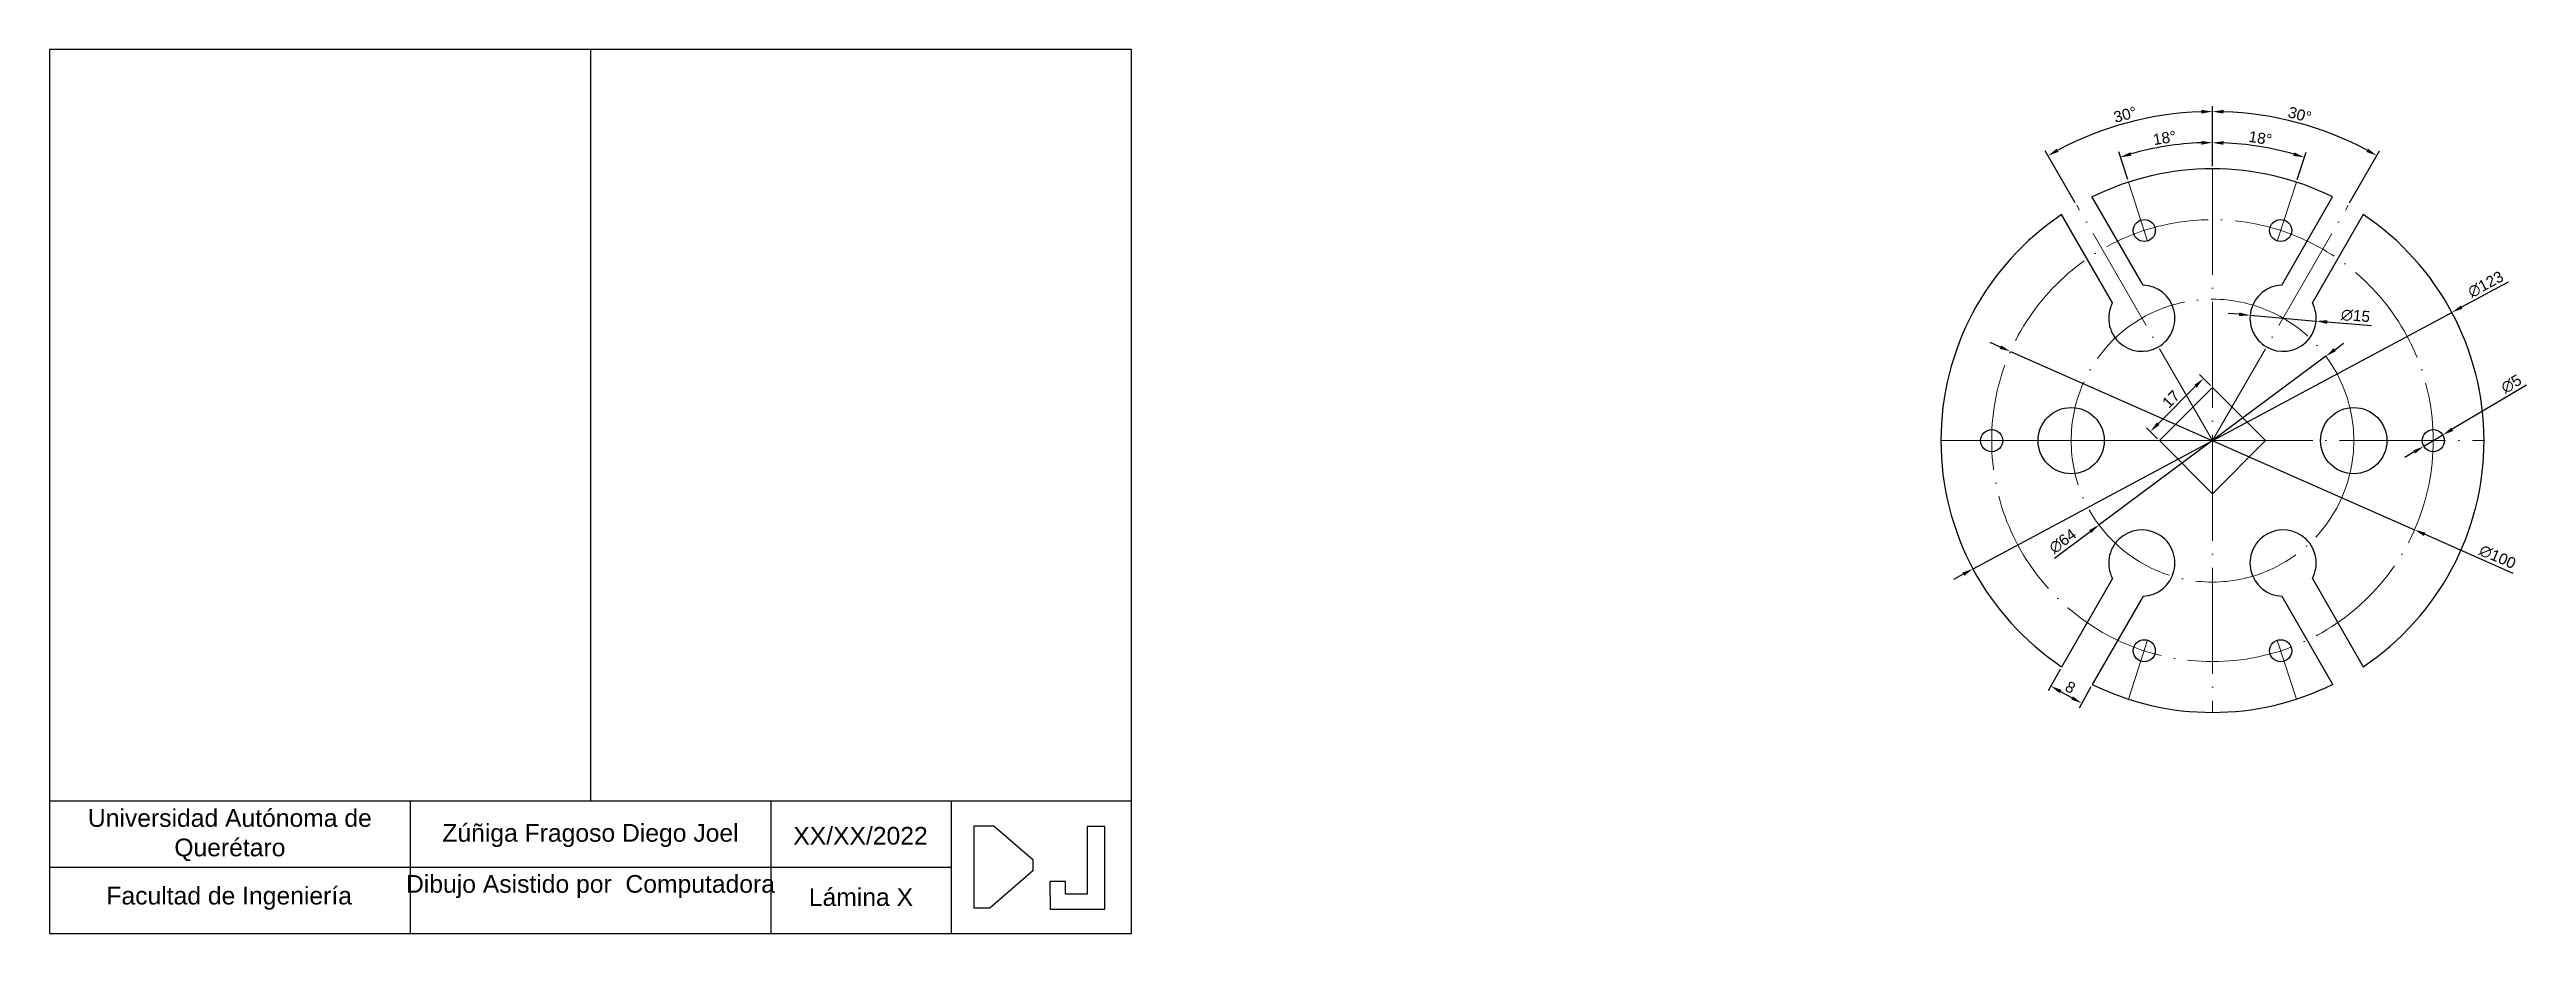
# Model space of a CAD drawing. Header units: centimetres. Extents: x 25 to 586, y 10 to 210.
import ezdxf

# ---------------------------------------------------------------- set-up
doc = ezdxf.new("R2010")
doc.units = ezdxf.units.CM
doc.header["$PDMODE"] = 35
doc.linetypes.add('ACAD_ISO04W100', pattern=[30, 24, -3, 0, -3])
for name, color, linetype, lineweight in [('Aux', 10, 'ACAD_ISO04W100', 18), ('Cotas', 90, 'Continuous', 25), ('Figura', 140, 'Continuous', 25), ('Marco', 30, 'Continuous', 30)]:
    doc.layers.add(name, color=color, linetype=linetype, lineweight=lineweight)
doc.styles.get("Standard").update_dxf_attribs({"font": 'arial.ttf'})
doc.dimstyles.new('ISO-25', dxfattribs={"dimtxt": 2.5, "dimasz": 2.5, "dimexe": 1.25, "dimexo": 0.625, "dimtad": 1, "dimtxsty": 'Standard', "dimcen": 2.5, "dimadec": 0, "dimazin": 0, "dimtfac": 1, "dimtmove": 0, "dimatfit": 3, "dimfxl": 1, "dimarcsym": 0})

# ---------------------------------------------------------------- blocks, each defined once
blk = doc.blocks.new('*D10')
at = {"layer": 'Cotas', "color": 0, "lineweight": -2, "transparency": 16777216}
for p, q in [((480.29, 69.7), (477.61, 64.87)), ((480.4, 64.75), (483.02, 63.29)), ((487.29, 65.81), (484.6, 60.98))]:
    blk.add_line(p, q, dxfattribs=at)
at = {"layer": 'Cotas', "color": 0, "transparency": 16777216}
for points in [[(480.6, 65.11), (480.2, 64.38), (478.21, 65.96)], [(483.23, 63.65), (482.82, 62.92), (485.21, 62.07)]]:
    blk.add_solid(points, dxfattribs=at)
at = {"layer": 'Defpoints', "color": 0, "transparency": 16777216}
for p in [(480.6, 70.25), (485.21, 62.07), (487.59, 66.36)]:
    blk.add_point(p, dxfattribs=at)
at = {"layer": 'Cotas', "color": 0, "transparency": 16777216, "insert": (482.64, 65.68), "char_height": 2.5, "attachment_point": 5, "rotation": 330.9325}
blk.add_mtext('8', dxfattribs=at)
blk = doc.blocks.new('*D11')
at = {"layer": 'Cotas', "color": 0, "lineweight": -2, "transparency": 16777216}
for p, q in [((581.81, 157.38), (571.23, 151.71)), ((460.59, 92.48), (569.03, 150.53)), ((458.39, 91.3), (456.18, 90.12))]:
    blk.add_line(p, q, dxfattribs=at)
at = {"layer": 'Cotas', "color": 0, "transparency": 16777216}
for points in [[(571.04, 152.08), (571.43, 151.35), (569.03, 150.53)], [(458.19, 91.67), (458.59, 90.93), (460.59, 92.48)]]:
    blk.add_solid(points, dxfattribs=at)
at = {"layer": 'Defpoints', "color": 0, "transparency": 16777216}
for p in [(569.03, 150.53), (460.59, 92.48)]:
    blk.add_point(p, dxfattribs=at)
at = {"layer": 'Cotas', "color": 0, "transparency": 16777216, "insert": (576.69, 156.87), "char_height": 2.5, "attachment_point": 5, "rotation": 28.1647}
blk.add_mtext('∅123', dxfattribs=at)
blk = doc.blocks.new('*D12')
at = {"layer": 'Cotas', "color": 0, "lineweight": -2, "transparency": 16777216}
for p, q in [((520.85, 150.09), (518.36, 150.31)), ((523.34, 149.87), (538.28, 148.56)), ((550.8, 147.47), (540.77, 148.35))]:
    blk.add_line(p, q, dxfattribs=at)
at = {"layer": 'Cotas', "color": 0, "transparency": 16777216}
for points in [[(520.89, 150.51), (520.81, 149.68), (523.34, 149.87)], [(540.81, 148.76), (540.74, 147.93), (538.28, 148.56)]]:
    blk.add_solid(points, dxfattribs=at)
at = {"layer": 'Defpoints', "color": 0, "transparency": 16777216}
for p in [(523.34, 149.87), (538.28, 148.56)]:
    blk.add_point(p, dxfattribs=at)
at = {"layer": 'Cotas', "color": 0, "transparency": 16777216, "insert": (547.21, 149.76), "char_height": 2.5, "attachment_point": 5, "rotation": 354.9915}
blk.add_mtext('∅15', dxfattribs=at)
blk = doc.blocks.new('*D13')
at = {"layer": 'Cotas', "color": 0, "lineweight": -2, "transparency": 16777216}
for p, q in [((585.92, 134.09), (569.11, 124.07)), ((560.52, 118.95), (558.37, 117.67)), ((562.66, 120.23), (566.96, 122.79))]:
    blk.add_line(p, q, dxfattribs=at)
at = {"layer": 'Cotas', "color": 0, "transparency": 16777216}
for points in [[(568.89, 124.42), (569.32, 123.71), (566.96, 122.79)], [(560.3, 119.3), (560.73, 118.59), (562.66, 120.23)]]:
    blk.add_solid(points, dxfattribs=at)
at = {"layer": 'Defpoints', "color": 0, "transparency": 16777216}
for p in [(562.66, 120.23), (566.96, 122.79)]:
    blk.add_point(p, dxfattribs=at)
at = {"layer": 'Cotas', "color": 0, "transparency": 16777216, "insert": (582.49, 134.34), "char_height": 2.5, "attachment_point": 5, "rotation": 30.8058}
blk.add_mtext('∅5', dxfattribs=at)
blk = doc.blocks.new('*D14')
at = {"layer": 'Cotas', "color": 0, "lineweight": -2, "transparency": 16777216}
for p, q in [((466.77, 142.69), (464.49, 143.7)), ((469.06, 141.68), (560.56, 101.33)), ((582.91, 91.48), (562.85, 100.33))]:
    blk.add_line(p, q, dxfattribs=at)
at = {"layer": 'Cotas', "color": 0, "transparency": 16777216}
for points in [[(466.94, 143.07), (466.61, 142.31), (469.06, 141.68)], [(563.02, 100.71), (562.68, 99.94), (560.56, 101.33)]]:
    blk.add_solid(points, dxfattribs=at)
at = {"layer": 'Defpoints', "color": 0, "transparency": 16777216}
for p in [(469.06, 141.68), (560.56, 101.33)]:
    blk.add_point(p, dxfattribs=at)
at = {"layer": 'Cotas', "color": 0, "transparency": 16777216, "insert": (579.37, 95.2), "char_height": 2.5, "attachment_point": 5, "rotation": 336.2059}
blk.add_mtext('∅100', dxfattribs=at)
blk = doc.blocks.new('*D15')
at = {"layer": 'Cotas', "color": 0, "lineweight": -2, "transparency": 16777216}
for p, q in [((514.37, 133.97), (511.87, 136.46)), ((510.99, 133.81), (502.5, 125.33)), ((502.35, 121.95), (499.85, 124.44))]:
    blk.add_line(p, q, dxfattribs=at)
at = {"layer": 'Cotas', "color": 0, "transparency": 16777216}
for points in [[(510.7, 134.11), (511.28, 133.52), (512.76, 135.58)], [(502.21, 125.62), (502.8, 125.03), (500.74, 123.56)]]:
    blk.add_solid(points, dxfattribs=at)
at = {"layer": 'Defpoints', "color": 0, "transparency": 16777216}
for p in [(514.81, 133.53), (500.74, 123.56), (502.79, 121.51)]:
    blk.add_point(p, dxfattribs=at)
at = {"layer": 'Cotas', "color": 0, "transparency": 16777216, "insert": (505.42, 130.9), "char_height": 2.5, "attachment_point": 5, "rotation": 45}
blk.add_mtext('17', dxfattribs=at)
blk = doc.blocks.new('*D16')
at = {"layer": 'Cotas', "color": 0, "lineweight": -2, "transparency": 16777216}
for p, q in [((514.81, 183.63), (514.81, 197.23)), ((483.75, 175.31), (476.95, 187.08))]:
    blk.add_line(p, q, dxfattribs=at)
blk.add_arc((514.81, 121.51), 74.47, 91.9235, 118.0765, dxfattribs=at)
at = {"layer": 'Cotas', "color": 0, "transparency": 16777216}
for points in [[(512.3, 196.35), (512.32, 195.52), (514.81, 195.98)], [(479.96, 186.85), (479.56, 187.58), (477.57, 186)]]:
    blk.add_solid(points, dxfattribs=at)
at = {"layer": 'Defpoints', "color": 0, "transparency": 16777216}
for p in [(501.88, 194.85), (514.81, 183.01), (484.06, 174.77), (514.81, 121.51), (514.81, 60.01)]:
    blk.add_point(p, dxfattribs=at)
at = {"layer": 'Cotas', "color": 0, "transparency": 16777216, "insert": (495.04, 195.28), "char_height": 2.5, "attachment_point": 5, "rotation": 15}
blk.add_mtext('30°', dxfattribs=at)
blk = doc.blocks.new('*D18')
at = {"layer": 'Cotas', "color": 0, "lineweight": -2, "transparency": 16777216}
for p, q in [((514.81, 183.63), (514.81, 197.22)), ((545.87, 175.31), (552.67, 187.08))]:
    blk.add_line(p, q, dxfattribs=at)
blk.add_arc((514.81, 121.51), 74.47, 61.9236, 88.0764, dxfattribs=at)
at = {"layer": 'Cotas', "color": 0, "transparency": 16777216}
for points in [[(517.3, 195.51), (517.32, 196.35), (514.81, 195.97)], [(550.06, 187.57), (549.66, 186.85), (552.04, 186)]]:
    blk.add_solid(points, dxfattribs=at)
at = {"layer": 'Defpoints', "color": 0, "transparency": 16777216}
for p in [(540.28, 191.48), (514.81, 183.01), (545.56, 174.77), (514.81, 121.51), (514.81, 60.01)]:
    blk.add_point(p, dxfattribs=at)
at = {"layer": 'Cotas', "color": 0, "transparency": 16777216, "insert": (534.58, 195.27), "char_height": 2.5, "attachment_point": 5, "rotation": 345}
blk.add_mtext('30°', dxfattribs=at)
blk = doc.blocks.new('*D19')
at = {"layer": 'Cotas', "color": 0, "lineweight": -2, "transparency": 16777216}
for p, q in [((495.61, 180.59), (493.58, 186.84)), ((514.81, 183.63), (514.81, 190.2))]:
    blk.add_line(p, q, dxfattribs=at)
blk.add_arc((514.81, 121.51), 67.45, 92.1239, 105.8761, dxfattribs=at)
at = {"layer": 'Cotas', "color": 0, "transparency": 16777216}
for points in [[(496.48, 185.98), (496.24, 186.78), (493.97, 185.65)], [(512.3, 189.32), (512.32, 188.49), (514.81, 188.95)]]:
    blk.add_solid(points, dxfattribs=at)
at = {"layer": 'Defpoints', "color": 0, "transparency": 16777216}
for p in [(507.76, 188.58), (495.81, 180), (514.81, 183.01), (500.13, 166.68), (514.81, 60.01)]:
    blk.add_point(p, dxfattribs=at)
at = {"layer": 'Cotas', "color": 0, "transparency": 16777216, "insert": (503.96, 190), "char_height": 2.5, "attachment_point": 5, "rotation": 9}
blk.add_mtext('18°', dxfattribs=at)
blk = doc.blocks.new('*D20')
at = {"layer": 'Cotas', "color": 0, "lineweight": -2, "transparency": 16777216}
for p, q in [((514.81, 183.63), (514.81, 190.16)), ((534.01, 180.59), (536.03, 186.8))]:
    blk.add_line(p, q, dxfattribs=at)
blk.add_arc((514.81, 121.51), 67.4, 74.1252, 87.8748, dxfattribs=at)
at = {"layer": 'Cotas', "color": 0, "transparency": 16777216}
for points in [[(517.3, 188.45), (517.32, 189.28), (514.81, 188.91)], [(533.37, 186.74), (533.13, 185.94), (535.64, 185.61)]]:
    blk.add_solid(points, dxfattribs=at)
at = {"layer": 'Defpoints', "color": 0, "transparency": 16777216}
for p in [(528.83, 187.44), (514.81, 183.01), (533.82, 180), (529.49, 166.68), (514.81, 60.01)]:
    blk.add_point(p, dxfattribs=at)
at = {"layer": 'Cotas', "color": 0, "transparency": 16777216, "insert": (525.65, 189.96), "char_height": 2.5, "attachment_point": 5, "rotation": 351}
blk.add_mtext('18°', dxfattribs=at)
blk = doc.blocks.new('*D21')
at = {"layer": 'Cotas', "color": 0, "lineweight": -2, "transparency": 16777216}
for p, q in [((540.5, 140.59), (489.12, 102.42)), ((542.5, 142.08), (544.51, 143.57)), ((479.06, 94.94), (487.12, 100.93))]:
    blk.add_line(p, q, dxfattribs=at)
at = {"layer": 'Cotas', "color": 0, "transparency": 16777216}
for points in [[(542.26, 142.42), (542.75, 141.75), (540.5, 140.59)], [(486.87, 101.27), (487.37, 100.6), (489.12, 102.42)]]:
    blk.add_solid(points, dxfattribs=at)
at = {"layer": 'Defpoints', "color": 0, "transparency": 16777216}
for p in [(540.5, 140.59), (489.12, 102.42)]:
    blk.add_point(p, dxfattribs=at)
at = {"layer": 'Cotas', "color": 0, "transparency": 16777216, "insert": (480.91, 98.77), "char_height": 2.5, "attachment_point": 5, "rotation": 36.6106}
blk.add_mtext('∅64', dxfattribs=at)

msp = doc.modelspace()

# ---------------------------------------------------------------- linework, layer by layer
at = {"layer": 'Aux'}
for p, q in [((500.132, 166.682), (495.806, 179.996)), ((514.811, 183.006), (514.811, 60.006)), ((529.489, 166.682), (533.815, 179.996)), ((514.811, 121.506), (484.061, 174.767)), ((514.811, 121.506), (545.561, 174.767)), ((514.811, 121.506), (453.311, 121.506)), ((453.311, 121.506), (576.311, 121.506)), ((500.132, 76.331), (495.806, 63.016)), ((529.489, 76.331), (533.815, 63.016))]:
    msp.add_line(p, q, dxfattribs=at)
for centre, radius in [((514.811, 121.506), 50), ((514.811, 121.506), 32), ((482.811, 121.506), 7.5), ((546.811, 121.506), 7.5)]:
    msp.add_circle(centre, radius, dxfattribs=at)
at = {"layer": 'Figura'}
for p, q in [((499.103, 156.714), (487.525, 176.767)), ((530.519, 156.714), (542.032, 176.654)), ((492.175, 152.714), (480.662, 172.654)), ((537.447, 152.714), (549.025, 172.767)), ((492.175, 90.299), (480.597, 70.246)), ((537.447, 90.299), (548.96, 70.359)), ((499.103, 86.299), (487.59, 66.359)), ((530.519, 86.299), (542.097, 66.246))]:
    msp.add_line(p, q, dxfattribs=at)
msp.add_lwpolyline([(514.811, 109.486), (526.832, 121.506), (514.811, 133.527), (502.79, 121.506)], close=True, dxfattribs=at)
for centre, radius in [((499.36, 169.059), 2.5), ((530.262, 169.059), 2.5), ((464.811, 121.506), 2.5), ((482.811, 121.506), 7.5), ((546.811, 121.506), 7.5), ((564.811, 121.506), 2.5), ((499.36, 73.954), 2.5), ((530.262, 73.954), 2.5)]:
    msp.add_circle(centre, radius, dxfattribs=at)
for centre, radius, start, end in [((514.811, 121.506), 61.5, 63.72919, 116.27081), ((514.811, 121.506), 61.5, 123.72919, 236.27081), ((514.811, 121.506), 61.5, 303.72919, 56.27081), ((498.811, 149.219), 7.5, 152.23095, 87.76905), ((530.811, 149.219), 7.5, 92.23095, 27.76905), ((498.811, 93.794), 7.5, 272.23095, 207.76905), ((530.811, 93.794), 7.5, 332.23095, 267.76905), ((514.811, 121.506), 61.5, 243.72919, 296.27081)]:
    msp.add_arc(centre, radius, start, end, dxfattribs=at)
at = {"layer": 'Marco'}
for p, q in [((270, 210), (25, 210)), ((25, 210), (25, 10)), ((147.5, 210), (147.5, 40)), ((270, 10), (270, 210)), ((25, 40), (270, 40)), ((106.667, 40), (106.667, 10)), ((188.333, 40), (188.333, 10)), ((229.167, 40), (229.167, 10)), ((238.854, 34.334), (247.705, 26.729)), ((264.014, 34.172), (260.016, 34.172)), ((260.016, 34.172), (260.016, 18.915)), ((264.014, 15.49), (264.014, 34.172)), ((25, 25), (229.167, 25)), ((247.705, 24.172), (237.974, 15.723)), ((255.066, 21.768), (251.525, 21.768)), ((251.525, 21.768), (251.601, 15.49)), ((255.066, 18.915), (255.066, 21.768)), ((260.016, 18.915), (255.066, 18.915)), ((251.601, 15.49), (264.014, 15.49)), ((25, 10), (270, 10))]:
    msp.add_line(p, q, dxfattribs=at)
for points in [[(237.974, 15.723), (234.379, 15.723), (234.379, 34.334), (238.854, 34.334)], [(247.705, 26.729), (247.705, 24.172)]]:
    msp.add_lwpolyline(points, dxfattribs=at)

# ---------------------------------------------------------------- texts
at = {"layer": 'Marco', "char_height": 4, "attachment_point": 1}
for s, width, insert in [('\\pxqc;Universidad Autónoma de Querétaro', 81.66667, (25, 38.12)), ('\\pxqc;Zúñiga Fragoso Diego Joel', 81.66667, (106.667, 34.753)), ('\\pxqc;XX/XX/2022', 40.83333, (188.233, 34.106)), ('\\pxqc;Dibujo Asistido por  Computadora', 81.66667, (106.667, 23.206)), ('\\pxqc;Facultad de Ingeniería', 81.66667, (24.841, 20.548)), ('\\pxqc;Lámina X', 40.83333, (188.333, 20.223))]:
    msp.add_mtext_dynamic_manual_height_columns(s, width=width, gutter_width=12.5, heights=[0], dxfattribs=dict(at, insert=insert))

# ---------------------------------------------------------------- dimensions: what is measured, and where the dimension line sits
at = {"layer": 'Cotas'}
for base, line1, line2, picture, middle in [((501.879, 194.848), ((514.811, 183.006), (514.811, 60.006)), ((514.811, 121.506), (484.061, 174.767)), '*D16', (495.043, 195.28)), ((540.28, 191.482), ((514.811, 183.006), (514.811, 60.006)), ((514.811, 121.506), (545.561, 174.767)), '*D18', (534.577, 195.273)), ((507.761, 188.584), ((514.811, 183.006), (514.811, 60.006)), ((500.132, 166.682), (495.806, 179.996)), '*D19', (503.962, 190.001)), ((528.825, 187.438), ((529.489, 166.682), (533.815, 179.996)), ((514.811, 183.006), (514.811, 60.006)), '*D20', (525.653, 189.959))]:
    dim = msp.add_angular_dim_2l(base=base, line1=line1, line2=line2, dimstyle='ISO-25', dxfattribs=at)
    dim.commit()
    dim.dimension.update_dxf_attribs({"geometry": picture, "text_midpoint": middle})
for p1, p2, picture, middle in [((460.593, 92.478), (569.029, 150.535), '*D11', (576.691, 156.873)), ((523.339, 149.874), (538.282, 148.564), '*D12', (547.206, 149.761)), ((540.497, 140.59), (489.124, 102.422), '*D21', (480.908, 98.774))]:
    dim = msp.add_diameter_dim_2p(p1=p1, p2=p2, dimstyle='ISO-25', dxfattribs=at)
    dim.commit()
    dim.dimension.update_dxf_attribs({"geometry": picture, "text_midpoint": middle})
for p1, p2, picture, middle in [((469.061, 141.679), (560.561, 101.334), '*D14', (578.572, 93.392)), ((562.663, 120.226), (566.958, 122.787), '*D13', (583.502, 132.651))]:
    dim = msp.add_diameter_dim_2p(p1=p1, p2=p2, dimstyle='ISO-25', dxfattribs=at)
    dim.commit()
    dim.dimension.update_dxf_attribs({"geometry": picture, "text_midpoint": middle, "dimtype": 163})
for p1, p2, distance, picture, middle in [((514.811, 133.527), (502.79, 121.506), -2.903, '*D15', (505.418, 130.899)), ((480.597, 70.246), (487.59, 66.359), -4.902, '*D10', (482.635, 65.679))]:
    dim = msp.add_aligned_dim(p1=p1, p2=p2, distance=distance, dimstyle='ISO-25', dxfattribs=at)
    dim.commit()
    dim.dimension.update_dxf_attribs({"geometry": picture, "text_midpoint": middle})

doc.saveas('drawing.dxf')
